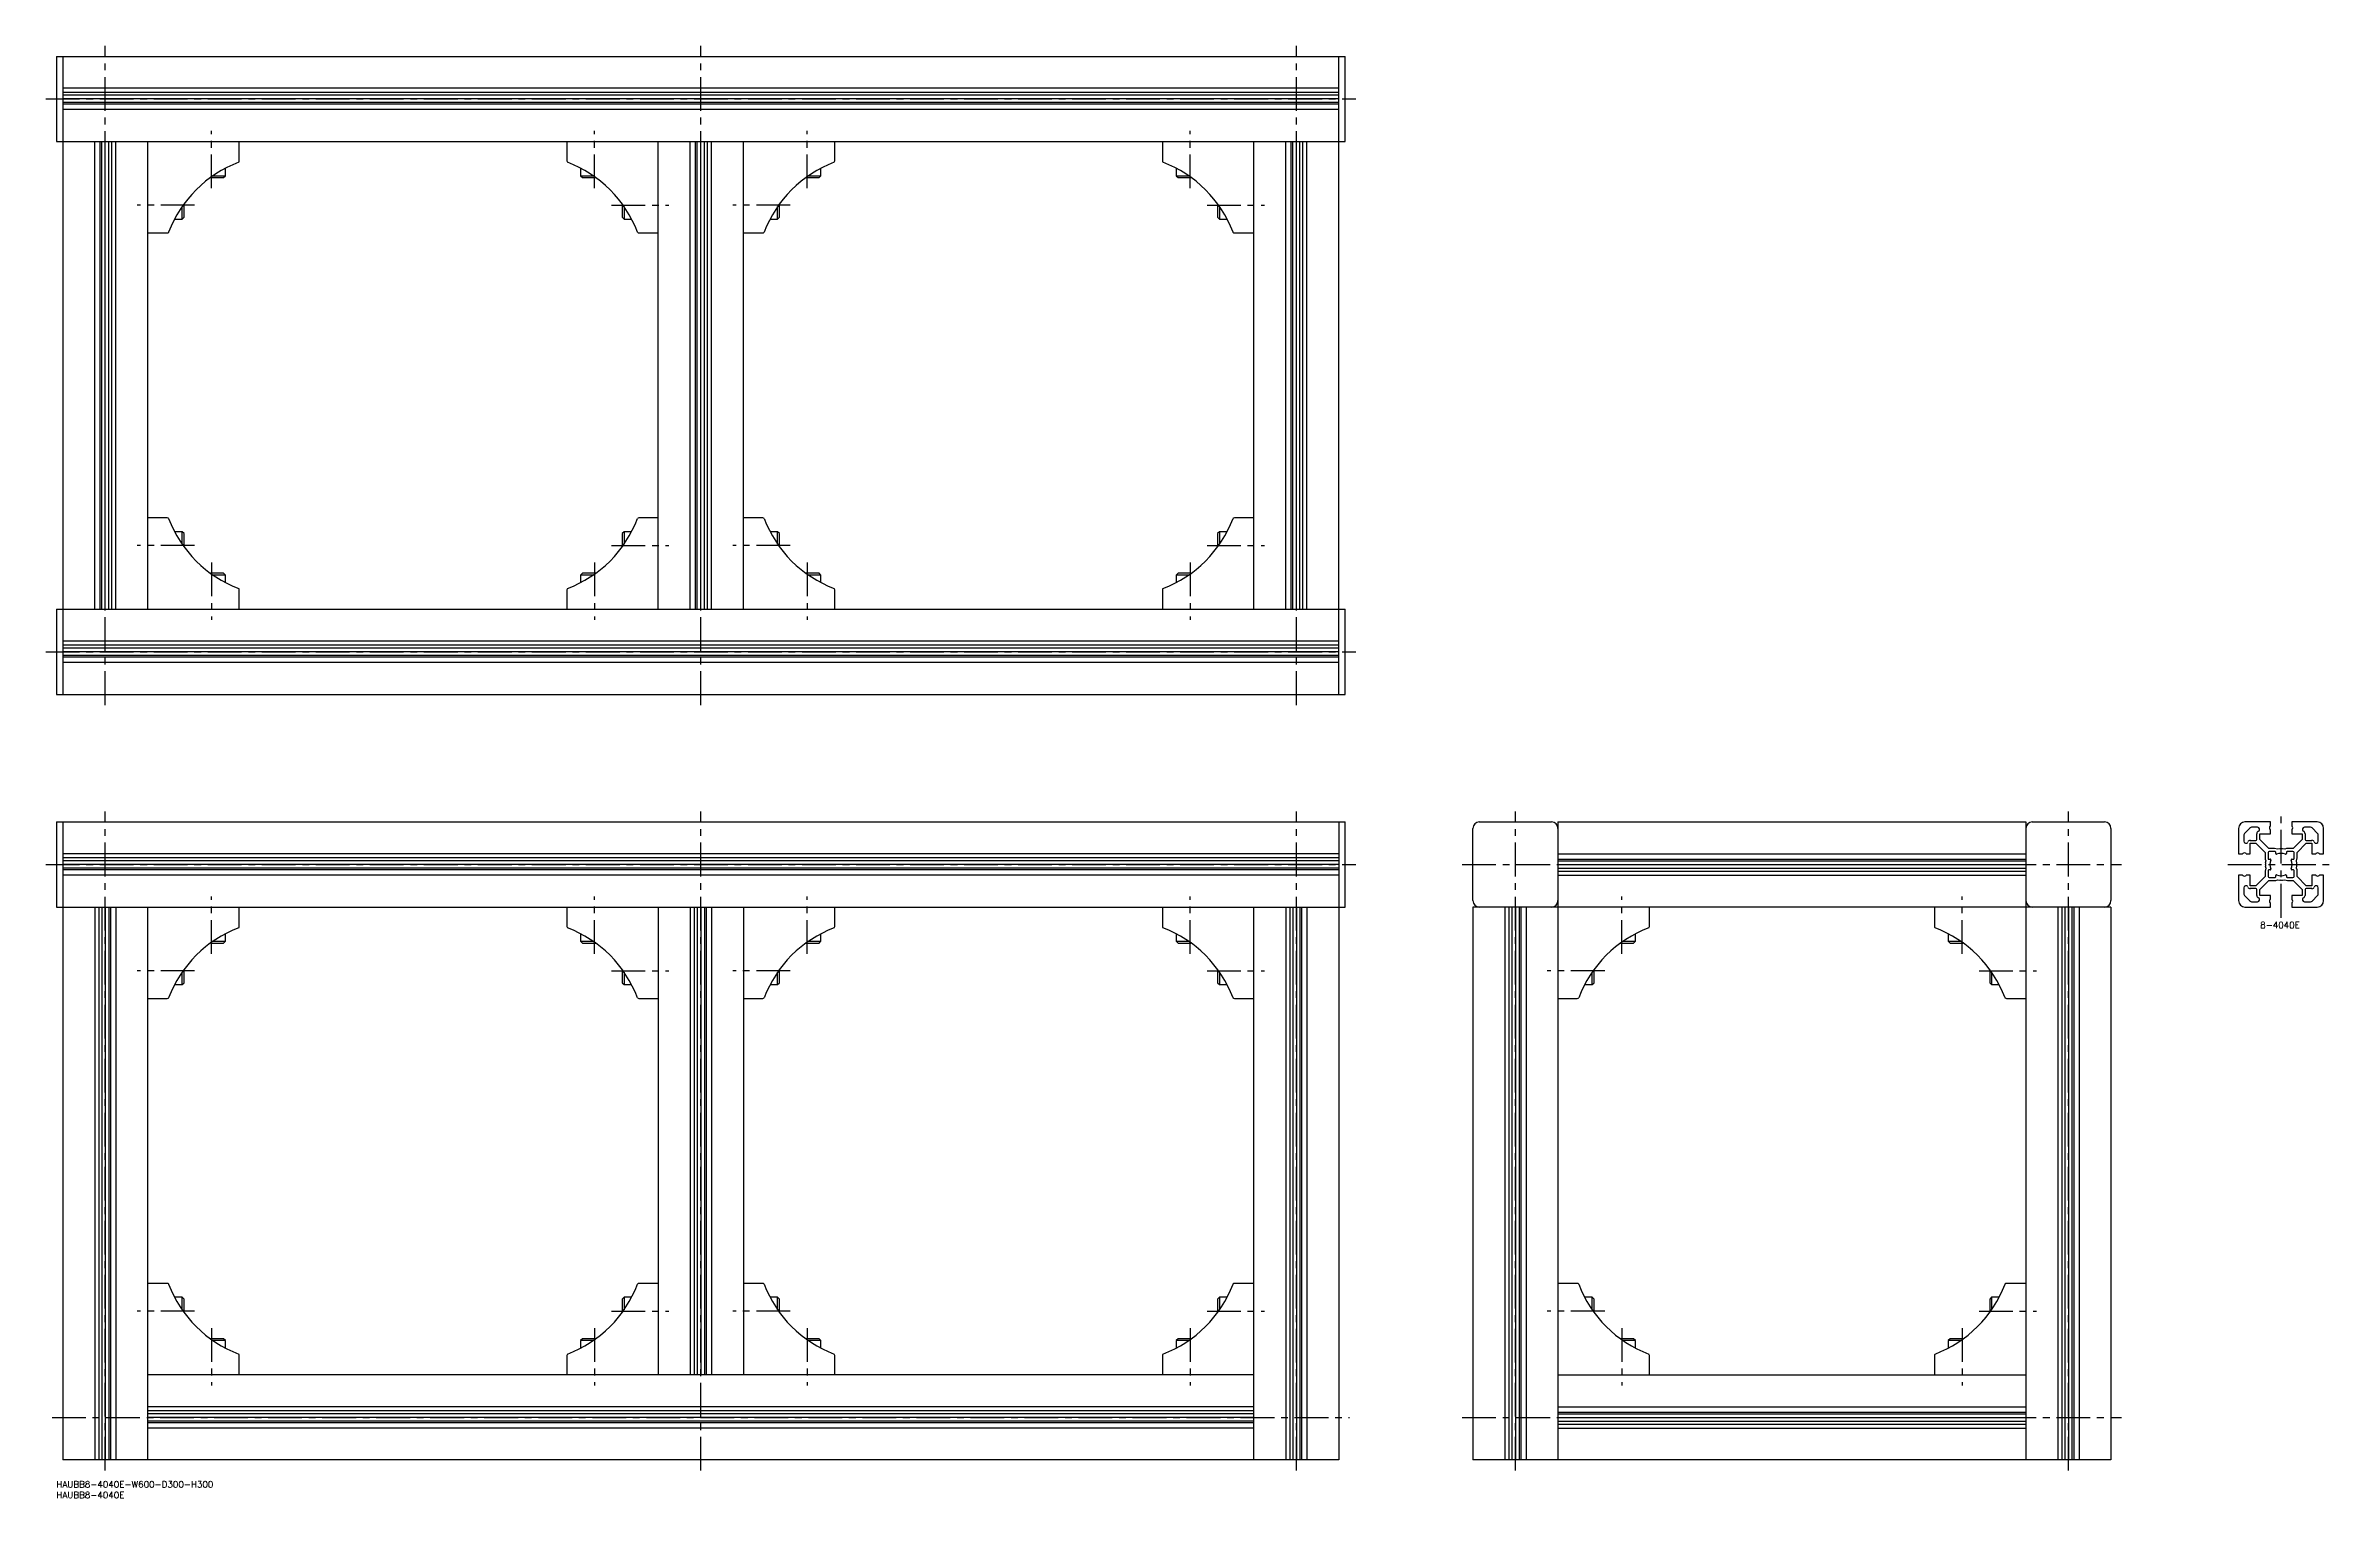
# Model space of a CAD drawing. Extents: x -5 to 1071, y -8 to 675.
import ezdxf

# ---------------------------------------------------------------- set-up
doc = ezdxf.new("R2010")
doc.units = 0
doc.header["$LTSCALE"] = 0.5
doc.linetypes.add('CENTER', pattern=[50.8, 31.75, -6.35, 6.35, -6.35])
for name, color, linetype in [('MSM_CENTER', 1, 'CENTER'), ('MSM_CONTINUOUS', 7, 'CONTINUOUS'), ('MSM_PART_NUMBER', 7, 'CONTINUOUS')]:
    doc.layers.add(name, color=color, linetype=linetype)
doc.styles.get("Standard").update_dxf_attribs({"font": 'txt.shx', "height": 3, "bigfont": 'bigfont.shx'})

# ---------------------------------------------------------------- blocks, each defined once
blk = doc.blocks.new('*U8')
at = {"layer": 'MSM_PART_NUMBER'}
blk.add_text('HAUBB8-4040E-W600-D300-H300', height=3, dxfattribs=at).set_placement((0, -3))
blk = doc.blocks.new('*U9')
at = {"layer": 'MSM_PART_NUMBER'}
blk.add_text('HAUBB8-4040E', height=3, dxfattribs=at).set_placement((0, -8))
blk = doc.blocks.new('*U10')
at = {"layer": 'MSM_PART_NUMBER'}
blk.add_text('8-4040E', height=3, dxfattribs=at).set_placement((1036.2, 260))

msp = doc.modelspace()

# ---------------------------------------------------------------- linework, layer by layer
at = {"layer": 'MSM_CENTER'}
for p, q in [((23, 365), (23, 675)), ((303, 365), (303, 675)), ((583, 365), (583, 675)), ((-5, 650), (611, 650)), ((73, 608), (73, 635)), ((253, 608), (253, 635)), ((353, 608), (353, 635)), ((533, 608), (533, 635)), ((65, 600), (38, 600)), ((261, 600), (288, 600)), ((345, 600), (318, 600)), ((541, 600), (568, 600)), ((65, 440), (38, 440)), ((73, 432), (73, 405)), ((253, 432), (253, 405)), ((261, 440), (288, 440)), ((345, 440), (318, 440)), ((353, 432), (353, 405)), ((533, 432), (533, 405)), ((541, 440), (568, 440)), ((-5, 390), (611, 390)), ((23, 5), (23, 315)), ((303, 5), (303, 315)), ((583, 5), (583, 315)), ((686, 5), (686, 315)), ((946, 5), (946, 315)), ((1046, 265), (1046, 315)), ((-5, 290), (611, 290)), ((661, 290), (971, 290)), ((1021, 290), (1071, 290)), ((73, 248), (73, 275)), ((253, 248), (253, 275)), ((353, 248), (353, 275)), ((533, 248), (533, 275)), ((736, 248), (736, 275)), ((896, 248), (896, 275)), ((65, 240), (38, 240)), ((261, 240), (288, 240)), ((345, 240), (318, 240)), ((541, 240), (568, 240)), ((728, 240), (701, 240)), ((904, 240), (931, 240)), ((65, 80), (38, 80)), ((261, 80), (288, 80)), ((345, 80), (318, 80)), ((541, 80), (568, 80)), ((728, 80), (701, 80)), ((904, 80), (931, 80)), ((73, 72), (73, 45)), ((253, 72), (253, 45)), ((353, 72), (353, 45)), ((533, 72), (533, 45)), ((736, 72), (736, 45)), ((896, 72), (896, 45)), ((-2, 30), (608, 30)), ((661, 30), (971, 30))]:
    msp.add_line(p, q, dxfattribs=at)
at = {"layer": 'MSM_CONTINUOUS'}
for p, q in [((0, 670), (606, 670)), ((0, 670), (0, 630)), ((3, 670), (3, 370)), ((603, 370), (603, 670)), ((606, 630), (606, 670)), ((603, 655), (3, 655)), ((603, 653.1), (3, 653.1)), ((603, 651.7), (3, 651.7)), ((603, 650), (3, 650)), ((603, 648.3), (3, 648.3)), ((603, 647.5), (3, 647.5)), ((603, 645), (3, 645)), ((0, 630), (606, 630)), ((18, 410), (18, 630)), ((20.5, 410), (20.5, 630)), ((21.3, 410), (21.3, 630)), ((23, 410), (23, 630)), ((24.7, 410), (24.7, 630)), ((26.1, 410), (26.1, 630)), ((28, 410), (28, 630)), ((43, 410), (43, 630)), ((86, 620.9), (86, 630)), ((240, 630), (240, 620.9)), ((283, 410), (283, 630)), ((298, 410), (298, 630)), ((300.5, 410), (300.5, 630)), ((301.3, 410), (301.3, 630)), ((303, 410), (303, 630)), ((304.7, 410), (304.7, 630)), ((306.1, 410), (306.1, 630)), ((308, 410), (308, 630)), ((323, 410), (323, 630)), ((366, 620.9), (366, 630)), ((520, 630), (520, 620.9)), ((563, 410), (563, 630)), ((578, 410), (578, 630)), ((580.5, 410), (580.5, 630)), ((581.3, 410), (581.3, 630)), ((583, 410), (583, 630)), ((584.7, 410), (584.7, 630)), ((586.1, 410), (586.1, 630)), ((588, 410), (588, 630)), ((73.6, 613.9), (79.5, 613.9)), ((78.6, 613), (79.5, 613.9)), ((79.5, 613.9), (79.5, 617.4)), ((246.5, 617.4), (246.5, 613.9)), ((246.5, 613.9), (247.4, 613)), ((246.5, 613.9), (252.4, 613.9)), ((353.6, 613.9), (359.5, 613.9)), ((358.6, 613), (359.5, 613.9)), ((359.5, 613.9), (359.5, 617.4)), ((526.5, 617.4), (526.5, 613.9)), ((526.5, 613.9), (527.4, 613)), ((526.5, 613.9), (532.4, 613.9)), ((72.4, 613), (78.6, 613)), ((247.4, 613), (253.6, 613)), ((352.4, 613), (358.6, 613)), ((527.4, 613), (533.6, 613)), ((55.6, 593.5), (59.1, 593.5)), ((59.1, 593.5), (59.1, 599.4)), ((59.1, 593.5), (60, 594.4)), ((60, 594.4), (60, 600.6)), ((266, 600.6), (266, 594.4)), ((266, 594.4), (266.9, 593.5)), ((266.9, 599.4), (266.9, 593.5)), ((266.9, 593.5), (270.4, 593.5)), ((335.6, 593.5), (339.1, 593.5)), ((339.1, 593.5), (339.1, 599.4)), ((339.1, 593.5), (340, 594.4)), ((340, 594.4), (340, 600.6)), ((546, 600.6), (546, 594.4)), ((546, 594.4), (546.9, 593.5)), ((546.9, 599.4), (546.9, 593.5)), ((546.9, 593.5), (550.4, 593.5)), ((43, 587), (52.1, 587)), ((273.9, 587), (283, 587)), ((323, 587), (332.1, 587)), ((553.9, 587), (563, 587)), ((52.1, 453), (43, 453)), ((283, 453), (273.9, 453)), ((332.1, 453), (323, 453)), ((563, 453), (553.9, 453)), ((59.1, 446.5), (55.6, 446.5)), ((60, 445.6), (59.1, 446.5)), ((59.1, 440.6), (59.1, 446.5)), ((60, 439.4), (60, 445.6)), ((266.9, 446.5), (266, 445.6)), ((266, 445.6), (266, 439.4)), ((270.4, 446.5), (266.9, 446.5)), ((266.9, 446.5), (266.9, 440.6)), ((339.1, 446.5), (335.6, 446.5)), ((340, 445.6), (339.1, 446.5)), ((339.1, 440.6), (339.1, 446.5)), ((340, 439.4), (340, 445.6)), ((546.9, 446.5), (546, 445.6)), ((546, 445.6), (546, 439.4)), ((550.4, 446.5), (546.9, 446.5)), ((546.9, 446.5), (546.9, 440.6)), ((78.6, 427), (72.4, 427)), ((79.5, 426.1), (73.6, 426.1)), ((79.5, 426.1), (78.6, 427)), ((79.5, 422.6), (79.5, 426.1)), ((247.4, 427), (246.5, 426.1)), ((246.5, 426.1), (246.5, 422.6)), ((252.4, 426.1), (246.5, 426.1)), ((253.6, 427), (247.4, 427)), ((358.6, 427), (352.4, 427)), ((359.5, 426.1), (353.6, 426.1)), ((359.5, 426.1), (358.6, 427)), ((359.5, 422.6), (359.5, 426.1)), ((527.4, 427), (526.5, 426.1)), ((526.5, 426.1), (526.5, 422.6)), ((532.4, 426.1), (526.5, 426.1)), ((533.6, 427), (527.4, 427)), ((0, 410), (0, 370)), ((0, 410), (606, 410)), ((86, 410), (86, 419.1)), ((240, 419.1), (240, 410)), ((366, 410), (366, 419.1)), ((520, 419.1), (520, 410)), ((606, 370), (606, 410)), ((603, 395), (3, 395)), ((603, 393.1), (3, 393.1)), ((603, 391.7), (3, 391.7)), ((603, 390), (3, 390)), ((603, 388.3), (3, 388.3)), ((603, 387.5), (3, 387.5)), ((603, 385), (3, 385)), ((0, 370), (606, 370)), ((0, 310), (606, 310)), ((0, 310), (0, 270)), ((3, 310), (3, 10)), ((603, 310), (603, 10)), ((606, 270), (606, 310)), ((666, 273), (666, 307)), ((669, 310), (703, 310)), ((706, 310), (706, 10)), ((706, 310), (926, 310)), ((926, 310), (926, 10)), ((929, 310), (963, 310)), ((966, 307), (966, 273)), ((1026, 307), (1026, 295)), ((1028.5, 303.9), (1028.5, 301)), ((1031.4, 307.2), (1028.8, 304.6)), ((1041, 310), (1029, 310)), ((1031.5, 301.3), (1034.1, 301.3)), ((1034.9, 307.5), (1032.1, 307.5)), ((1034.6, 301.8), (1034.6, 304.5)), ((1036, 301.8), (1036, 304.5)), ((1036, 304.5), (1041, 304.5)), ((1040.3, 297.5), (1036, 301.8)), ((1041, 308.2), (1041, 310)), ((1041, 304.5), (1041, 306.2)), ((1063, 310), (1051, 310)), ((1051, 310), (1051, 308.2)), ((1051, 306.2), (1051, 304.5)), ((1051, 304.5), (1056, 304.5)), ((1056, 301.8), (1051.7, 297.5)), ((1056, 304.5), (1056, 301.8)), ((1059.9, 307.5), (1057, 307.5)), ((1057.3, 304.5), (1057.3, 301.8)), ((1057.8, 301.3), (1060.5, 301.3)), ((1063.2, 304.6), (1060.6, 307.2)), ((1063.5, 301), (1063.5, 303.9)), ((1066, 295), (1066, 307)), ((603, 295), (3, 295)), ((603, 293.1), (3, 293.1)), ((603, 291.7), (3, 291.7)), ((706, 295), (926, 295)), ((706, 292.5), (926, 292.5)), ((706, 291.7), (926, 291.7)), ((1026, 295), (1027.8, 295)), ((1029.8, 295), (1031.5, 295)), ((1031.5, 295), (1031.5, 300)), ((1031.5, 300), (1034.2, 300)), ((1034.2, 300), (1038.5, 295.7)), ((1038.5, 295.7), (1038.5, 292.5)), ((1038.5, 292.5), (1038.8, 291.7)), ((1038.8, 291.7), (1038.6, 290.6)), ((1039.9, 295.6), (1039.9, 292.8)), ((1040.2, 292.5), (1040.9, 292.5)), ((1042.9, 297.5), (1040.3, 297.5)), ((1043.2, 296.1), (1040.4, 296.1)), ((1044.3, 297.2), (1042.9, 297.5)), ((1043.5, 295.1), (1043.5, 295.8)), ((1045.4, 297.4), (1044.3, 297.2)), ((1046, 297.2), (1045.7, 297.4)), ((1046.3, 297.4), (1046, 297.2)), ((1047.7, 297.2), (1046.6, 297.4)), ((1048.5, 297.5), (1047.7, 297.2)), ((1051.7, 297.5), (1048.5, 297.5)), ((1048.5, 295.8), (1048.5, 295.1)), ((1051.6, 296.1), (1048.8, 296.1)), ((1051.1, 292.5), (1051.8, 292.5)), ((1052.1, 292.8), (1052.1, 295.6)), ((1053.2, 291.7), (1053.5, 293.1)), ((1053.4, 290.6), (1053.2, 291.7)), ((1053.5, 295.7), (1057.8, 300)), ((1053.5, 293.1), (1053.5, 295.7)), ((1057.8, 300), (1060.5, 300)), ((1060.5, 300), (1060.5, 295)), ((1060.5, 295), (1062.2, 295)), ((1064.2, 295), (1066, 295)), ((603, 290), (3, 290)), ((603, 288.3), (3, 288.3)), ((603, 287.5), (3, 287.5)), ((603, 285), (3, 285)), ((706, 290), (926, 290)), ((706, 288.3), (926, 288.3)), ((706, 286.9), (926, 286.9)), ((706, 285), (926, 285)), ((1026, 285), (1026, 273)), ((1027.8, 285), (1026, 285)), ((1031.5, 285), (1029.8, 285)), ((1031.5, 280), (1031.5, 285)), ((1034.2, 280), (1031.5, 280)), ((1038.5, 284.3), (1034.2, 280)), ((1036, 278.2), (1040.3, 282.5)), ((1038.8, 288.3), (1038.5, 286.9)), ((1038.5, 286.9), (1038.5, 284.3)), ((1038.6, 290.3), (1038.8, 290)), ((1038.8, 290), (1038.6, 289.7)), ((1038.6, 289.4), (1038.8, 288.3)), ((1039.9, 287.2), (1039.9, 284.4)), ((1040.9, 287.5), (1040.2, 287.5)), ((1040.3, 282.5), (1043.5, 282.5)), ((1040.4, 283.9), (1043.2, 283.9)), ((1043.5, 284.2), (1043.5, 284.9)), ((1043.5, 282.5), (1044.3, 282.8)), ((1044.3, 282.8), (1045.4, 282.6)), ((1045.7, 282.6), (1046, 282.8)), ((1046, 282.8), (1046.3, 282.6)), ((1046.6, 282.6), (1047.7, 282.8)), ((1047.7, 282.8), (1049.1, 282.5)), ((1048.5, 284.9), (1048.5, 284.2)), ((1048.8, 283.9), (1051.6, 283.9)), ((1049.1, 282.5), (1051.7, 282.5)), ((1051.8, 287.5), (1051.1, 287.5)), ((1051.7, 282.5), (1056, 278.2)), ((1052.1, 284.4), (1052.1, 287.2)), ((1053.2, 290), (1053.4, 290.3)), ((1053.4, 289.7), (1053.2, 290)), ((1053.2, 288.3), (1053.4, 289.4)), ((1053.5, 287.5), (1053.2, 288.3)), ((1053.5, 284.3), (1053.5, 287.5)), ((1057.8, 280), (1053.5, 284.3)), ((1060.5, 280), (1057.8, 280)), ((1062.2, 285), (1060.5, 285)), ((1060.5, 285), (1060.5, 280)), ((1066, 285), (1064.2, 285)), ((1066, 273), (1066, 285)), ((0, 270), (606, 270)), ((18, 270), (18, 10)), ((19.9, 270), (19.9, 10)), ((21.3, 270), (21.3, 10)), ((23, 270), (23, 10)), ((24.7, 270), (24.7, 10)), ((25.5, 270), (25.5, 10)), ((28, 270), (28, 10)), ((43, 10), (43, 270)), ((86, 260.9), (86, 270)), ((240, 270), (240, 260.9)), ((283, 270), (283, 50)), ((298, 270), (298, 50)), ((299.9, 270), (299.9, 50)), ((301.3, 270), (301.3, 50)), ((303, 270), (303, 50)), ((304.7, 270), (304.7, 50)), ((305.5, 270), (305.5, 50)), ((308, 270), (308, 50)), ((323, 270), (323, 50)), ((366, 260.9), (366, 270)), ((520, 270), (520, 260.9)), ((563, 10), (563, 270)), ((578, 270), (578, 10)), ((579.9, 270), (579.9, 10)), ((581.3, 270), (581.3, 10)), ((583, 270), (583, 10)), ((584.7, 270), (584.7, 10)), ((585.5, 270), (585.5, 10)), ((588, 270), (588, 10)), ((966, 270), (666, 270)), ((666, 270), (666, 10)), ((681, 270), (681, 10)), ((682.9, 270), (682.9, 10)), ((684.3, 270), (684.3, 10)), ((686, 270), (686, 10)), ((687.7, 270), (687.7, 10)), ((688.5, 270), (688.5, 10)), ((691, 270), (691, 10)), ((749, 260.9), (749, 270)), ((883, 270), (883, 260.9)), ((941, 270), (941, 10)), ((942.9, 270), (942.9, 10)), ((944.3, 270), (944.3, 10)), ((946, 270), (946, 10)), ((947.7, 270), (947.7, 10)), ((948.5, 270), (948.5, 10)), ((951, 270), (951, 10)), ((966, 270), (966, 10)), ((1028.5, 279), (1028.5, 276.1)), ((1028.8, 275.4), (1031.4, 272.8)), ((1029, 270), (1041, 270)), ((1034.1, 278.7), (1031.5, 278.7)), ((1032.1, 272.5), (1034.9, 272.5)), ((1034.6, 275.5), (1034.6, 278.2)), ((1036, 275.5), (1036, 278.2)), ((1041, 275.5), (1036, 275.5)), ((1041, 273.8), (1041, 275.5)), ((1041, 270), (1041, 271.8)), ((1056, 275.5), (1051, 275.5)), ((1051, 275.5), (1051, 273.8)), ((1051, 271.8), (1051, 270)), ((1051, 270), (1063, 270)), ((1056, 278.2), (1056, 275.5)), ((1057, 272.5), (1059.9, 272.5)), ((1057.3, 278.2), (1057.3, 275.5)), ((1060.5, 278.7), (1057.8, 278.7)), ((1060.6, 272.8), (1063.2, 275.4)), ((1063.5, 276.1), (1063.5, 279)), ((72.4, 253), (78.6, 253)), ((73.6, 253.9), (79.5, 253.9)), ((78.6, 253), (79.5, 253.9)), ((79.5, 253.9), (79.5, 257.4)), ((246.5, 257.4), (246.5, 253.9)), ((246.5, 253.9), (247.4, 253)), ((246.5, 253.9), (252.4, 253.9)), ((247.4, 253), (253.6, 253)), ((352.4, 253), (358.6, 253)), ((353.6, 253.9), (359.5, 253.9)), ((358.6, 253), (359.5, 253.9)), ((359.5, 253.9), (359.5, 257.4)), ((526.5, 257.4), (526.5, 253.9)), ((526.5, 253.9), (527.4, 253)), ((526.5, 253.9), (532.4, 253.9)), ((527.4, 253), (533.6, 253)), ((735.4, 253), (741.6, 253)), ((736.6, 253.9), (742.5, 253.9)), ((741.6, 253), (742.5, 253.9)), ((742.5, 253.9), (742.5, 257.4)), ((889.5, 257.4), (889.5, 253.9)), ((889.5, 253.9), (890.4, 253)), ((889.5, 253.9), (895.4, 253.9)), ((890.4, 253), (896.6, 253)), ((59.1, 233.5), (59.1, 239.4)), ((60, 234.4), (60, 240.6)), ((266, 240.6), (266, 234.4)), ((266.9, 239.4), (266.9, 233.5)), ((339.1, 233.5), (339.1, 239.4)), ((340, 234.4), (340, 240.6)), ((546, 240.6), (546, 234.4)), ((546.9, 239.4), (546.9, 233.5)), ((722.1, 233.5), (722.1, 239.4)), ((723, 234.4), (723, 240.6)), ((909, 240.6), (909, 234.4)), ((909.9, 239.4), (909.9, 233.5)), ((43, 227), (52.1, 227)), ((55.6, 233.5), (59.1, 233.5)), ((59.1, 233.5), (60, 234.4)), ((266, 234.4), (266.9, 233.5)), ((266.9, 233.5), (270.4, 233.5)), ((273.9, 227), (283, 227)), ((323, 227), (332.1, 227)), ((335.6, 233.5), (339.1, 233.5)), ((339.1, 233.5), (340, 234.4)), ((546, 234.4), (546.9, 233.5)), ((546.9, 233.5), (550.4, 233.5)), ((553.9, 227), (563, 227)), ((706, 227), (715.1, 227)), ((718.6, 233.5), (722.1, 233.5)), ((722.1, 233.5), (723, 234.4)), ((909, 234.4), (909.9, 233.5)), ((909.9, 233.5), (913.4, 233.5)), ((916.9, 227), (926, 227)), ((52.1, 93), (43, 93)), ((59.1, 86.5), (55.6, 86.5)), ((60, 85.6), (59.1, 86.5)), ((59.1, 80.6), (59.1, 86.5)), ((266.9, 86.5), (266, 85.6)), ((270.4, 86.5), (266.9, 86.5)), ((266.9, 86.5), (266.9, 80.6)), ((283, 93), (273.9, 93)), ((332.1, 93), (323, 93)), ((339.1, 86.5), (335.6, 86.5)), ((340, 85.6), (339.1, 86.5)), ((339.1, 80.6), (339.1, 86.5)), ((546.9, 86.5), (546, 85.6)), ((550.4, 86.5), (546.9, 86.5)), ((546.9, 86.5), (546.9, 80.6)), ((563, 93), (553.9, 93)), ((715.1, 93), (706, 93)), ((722.1, 86.5), (718.6, 86.5)), ((723, 85.6), (722.1, 86.5)), ((722.1, 80.6), (722.1, 86.5)), ((909.9, 86.5), (909, 85.6)), ((913.4, 86.5), (909.9, 86.5)), ((909.9, 86.5), (909.9, 80.6)), ((926, 93), (916.9, 93)), ((60, 79.4), (60, 85.6)), ((266, 85.6), (266, 79.4)), ((340, 79.4), (340, 85.6)), ((546, 85.6), (546, 79.4)), ((723, 79.4), (723, 85.6)), ((909, 85.6), (909, 79.4)), ((78.6, 67), (72.4, 67)), ((79.5, 66.1), (73.6, 66.1)), ((79.5, 66.1), (78.6, 67)), ((79.5, 62.6), (79.5, 66.1)), ((247.4, 67), (246.5, 66.1)), ((246.5, 66.1), (246.5, 62.6)), ((252.4, 66.1), (246.5, 66.1)), ((253.6, 67), (247.4, 67)), ((358.6, 67), (352.4, 67)), ((359.5, 66.1), (353.6, 66.1)), ((359.5, 66.1), (358.6, 67)), ((359.5, 62.6), (359.5, 66.1)), ((527.4, 67), (526.5, 66.1)), ((526.5, 66.1), (526.5, 62.6)), ((532.4, 66.1), (526.5, 66.1)), ((533.6, 67), (527.4, 67)), ((741.6, 67), (735.4, 67)), ((742.5, 66.1), (736.6, 66.1)), ((742.5, 66.1), (741.6, 67)), ((742.5, 62.6), (742.5, 66.1)), ((890.4, 67), (889.5, 66.1)), ((889.5, 66.1), (889.5, 62.6)), ((895.4, 66.1), (889.5, 66.1)), ((896.6, 67), (890.4, 67)), ((86, 50), (86, 59.1)), ((240, 59.1), (240, 50)), ((366, 50), (366, 59.1)), ((520, 59.1), (520, 50)), ((749, 50), (749, 59.1)), ((883, 59.1), (883, 50)), ((563, 50), (43, 50)), ((706, 50), (926, 50)), ((563, 35), (43, 35)), ((563, 33.1), (43, 33.1)), ((706, 35), (926, 35)), ((706, 32.5), (926, 32.5)), ((563, 31.7), (43, 31.7)), ((563, 30), (43, 30)), ((563, 28.3), (43, 28.3)), ((563, 27.5), (43, 27.5)), ((563, 25), (43, 25)), ((706, 31.7), (926, 31.7)), ((706, 30), (926, 30)), ((706, 28.3), (926, 28.3)), ((706, 26.9), (926, 26.9)), ((706, 25), (926, 25)), ((603, 10), (3, 10)), ((966, 10), (666, 10))]:
    msp.add_line(p, q, dxfattribs=at)
for centre, radius, start, end in [((105.8, 567.2), 56.7, 110.7505, 159.2495), ((85, 620.9), 1, 315, 0), ((241, 620.9), 1, 180, 225), ((220.2, 567.2), 56.7, 20.7505, 69.2495), ((385.8, 567.2), 56.7, 110.7505, 159.2495), ((365, 620.9), 1, 315, 0), ((521, 620.9), 1, 180, 225), ((500.2, 567.2), 56.7, 20.7505, 69.2495), ((52.1, 588), 1, 270, 315), ((273.9, 588), 1, 225, 270), ((332.1, 588), 1, 270, 315), ((553.9, 588), 1, 225, 270), ((52.1, 452), 1, 45, 90), ((105.8, 472.8), 56.7, 200.7505, 249.2495), ((220.2, 472.8), 56.7, 290.7505, 339.2495), ((273.9, 452), 1, 90, 135), ((332.1, 452), 1, 45, 90), ((385.8, 472.8), 56.7, 200.7505, 249.2495), ((500.2, 472.8), 56.7, 290.7505, 339.2495), ((553.9, 452), 1, 90, 135), ((85, 419.1), 1, 0, 45), ((241, 419.1), 1, 135, 180), ((365, 419.1), 1, 0, 45), ((521, 419.1), 1, 135, 180), ((669, 307), 3, 90, 180), ((703, 307), 3, 0, 90), ((929, 307), 3, 90, 180), ((963, 307), 3, 0, 90), ((1029, 307), 3, 90, 180), ((1029.5, 303.9), 1, 135, 180), ((1031.5, 300.2), 1.2, 90, 159.8935), ((1032.1, 306.5), 1, 90, 135), ((1034.1, 301.8), 0.5, 270, 0), ((1035.8, 304.5), 1.2, 110.1065, 180), ((1034.9, 306.5), 1, 299.1752, 90), ((1041.5, 307.2), 1, 127.9799, 232.0201), ((1040.7, 308.2), 0.3, 307.9799, 0), ((1040.7, 306.2), 0.3, 0, 52.0201), ((1051.3, 308.2), 0.3, 180, 232.0201), ((1051.3, 306.2), 0.3, 127.9799, 180), ((1050.5, 307.2), 1, 307.9799, 52.0201), ((1057, 306.5), 1, 90, 240.8248), ((1056.1, 304.5), 1.2, 0, 69.8935), ((1057.8, 301.8), 0.5, 180, 270), ((1059.9, 306.5), 1, 45, 90), ((1060.5, 300.2), 1.2, 20.1065, 90), ((1063, 307), 3, 0, 90), ((1062.5, 303.9), 1, 0, 45), ((1027.8, 295.3), 0.3, 270, 322.0201), ((1028.8, 294.5), 1, 37.9799, 142.0201), ((1029.5, 301), 1, 180, 330.8248), ((1029.8, 295.3), 0.3, 217.9799, 270), ((1039.1, 290.5), 0.5, 168, 210), ((1040.4, 295.6), 0.5, 90, 180), ((1040.2, 292.8), 0.3, 180, 270), ((1046, 290), 5.25, 156.6469, 203.3531), ((1040.9, 292.2), 0.3, 336.6469, 90), ((1043.2, 295.8), 0.3, 0, 90), ((1043.8, 295.1), 0.3, 180, 293.3531), ((1046, 290), 5.25, 66.6469, 113.3531), ((1045.5, 296.9), 0.5, 60, 102), ((1046.5, 296.9), 0.5, 78, 120), ((1048.2, 295.1), 0.3, 246.6469, 0), ((1048.8, 295.8), 0.3, 90, 180), ((1051.1, 292.2), 0.3, 90, 203.3531), ((1046, 290), 5.25, 336.6469, 23.3531), ((1051.6, 295.6), 0.5, 0, 90), ((1051.8, 292.8), 0.3, 270, 0), ((1052.9, 290.5), 0.5, 330, 12), ((1062.5, 301), 1, 209.1752, 0), ((1062.2, 295.3), 0.3, 270, 322.0201), ((1063.2, 294.5), 1, 37.9799, 142.0201), ((1064.2, 295.3), 0.3, 217.9799, 270), ((1027.8, 284.7), 0.3, 37.9799, 90), ((1028.8, 285.5), 1, 217.9799, 322.0201), ((1029.5, 279), 1, 29.1752, 180), ((1029.8, 284.7), 0.3, 90, 142.0201), ((1039.1, 289.5), 0.5, 150, 192), ((1040.2, 287.2), 0.3, 90, 180), ((1040.4, 284.4), 0.5, 180, 270), ((1040.9, 287.8), 0.3, 270, 23.3531), ((1043.2, 284.2), 0.3, 270, 0), ((1043.8, 284.9), 0.3, 66.6469, 180), ((1046, 290), 5.25, 246.6469, 293.3531), ((1045.5, 283.1), 0.5, 258, 300), ((1046.5, 283.1), 0.5, 240, 282), ((1048.2, 284.9), 0.3, 0, 113.3531), ((1048.8, 284.2), 0.3, 180, 270), ((1051.1, 287.8), 0.3, 156.6469, 270), ((1051.6, 284.4), 0.5, 270, 0), ((1051.8, 287.2), 0.3, 0, 90), ((1052.9, 289.5), 0.5, 348, 30), ((1062.5, 279), 1, 0, 150.8248), ((1062.2, 284.7), 0.3, 37.9799, 90), ((1063.2, 285.5), 1, 217.9799, 322.0201), ((1064.2, 284.7), 0.3, 90, 142.0201), ((669, 273), 3, 180, 270), ((703, 273), 3, 270, 0), ((929, 273), 3, 180, 270), ((963, 273), 3, 270, 0), ((1029, 273), 3, 180, 270), ((1029.5, 276.1), 1, 180, 225), ((1031.5, 279.8), 1.2, 200.1065, 270), ((1032.1, 273.5), 1, 225, 270), ((1034.1, 278.2), 0.5, 0, 90), ((1035.8, 275.5), 1.2, 180, 249.8935), ((1034.9, 273.5), 1, 270, 60.8248), ((1041.5, 272.8), 1, 127.9799, 232.0201), ((1040.7, 273.8), 0.3, 307.9799, 0), ((1040.7, 271.8), 0.3, 0, 52.0201), ((1051.3, 273.8), 0.3, 180, 232.0201), ((1051.3, 271.8), 0.3, 127.9799, 180), ((1050.5, 272.8), 1, 307.9799, 52.0201), ((1057, 273.5), 1, 119.1752, 270), ((1056.1, 275.5), 1.2, 290.1065, 0), ((1057.8, 278.2), 0.5, 90, 180), ((1059.9, 273.5), 1, 270, 315), ((1060.5, 279.8), 1.2, 270, 339.8935), ((1063, 273), 3, 270, 0), ((1062.5, 276.1), 1, 315, 0), ((105.8, 207.2), 56.7, 110.7505, 159.2495), ((85, 260.9), 1, 315, 0), ((241, 260.9), 1, 180, 225), ((220.2, 207.2), 56.7, 20.7505, 69.2495), ((385.8, 207.2), 56.7, 110.7505, 159.2495), ((365, 260.9), 1, 315, 0), ((521, 260.9), 1, 180, 225), ((500.2, 207.2), 56.7, 20.7505, 69.2495), ((768.8, 207.2), 56.7, 110.7505, 159.2495), ((748, 260.9), 1, 315, 0), ((884, 260.9), 1, 180, 225), ((863.2, 207.2), 56.7, 20.7505, 69.2495), ((52.1, 228), 1, 270, 315), ((273.9, 228), 1, 225, 270), ((332.1, 228), 1, 270, 315), ((553.9, 228), 1, 225, 270), ((715.1, 228), 1, 270, 315), ((916.9, 228), 1, 225, 270), ((52.1, 92), 1, 45, 90), ((105.8, 112.8), 56.7, 200.7505, 249.2495), ((220.2, 112.8), 56.7, 290.7505, 339.2495), ((273.9, 92), 1, 90, 135), ((332.1, 92), 1, 45, 90), ((385.8, 112.8), 56.7, 200.7505, 249.2495), ((500.2, 112.8), 56.7, 290.7505, 339.2495), ((553.9, 92), 1, 90, 135), ((715.1, 92), 1, 45, 90), ((768.8, 112.8), 56.7, 200.7505, 249.2495), ((863.2, 112.8), 56.7, 290.7505, 339.2495), ((916.9, 92), 1, 90, 135), ((85, 59.1), 1, 0, 45), ((241, 59.1), 1, 135, 180), ((365, 59.1), 1, 0, 45), ((521, 59.1), 1, 135, 180), ((748, 59.1), 1, 0, 45), ((884, 59.1), 1, 135, 180)]:
    msp.add_arc(centre, radius, start, end, dxfattribs=at)

# ---------------------------------------------------------------- block references
for name in ['*U10', '*U8', '*U9']:
    msp.add_blockref(name, (0, 0), dxfattribs=at)

doc.saveas('drawing.dxf')
